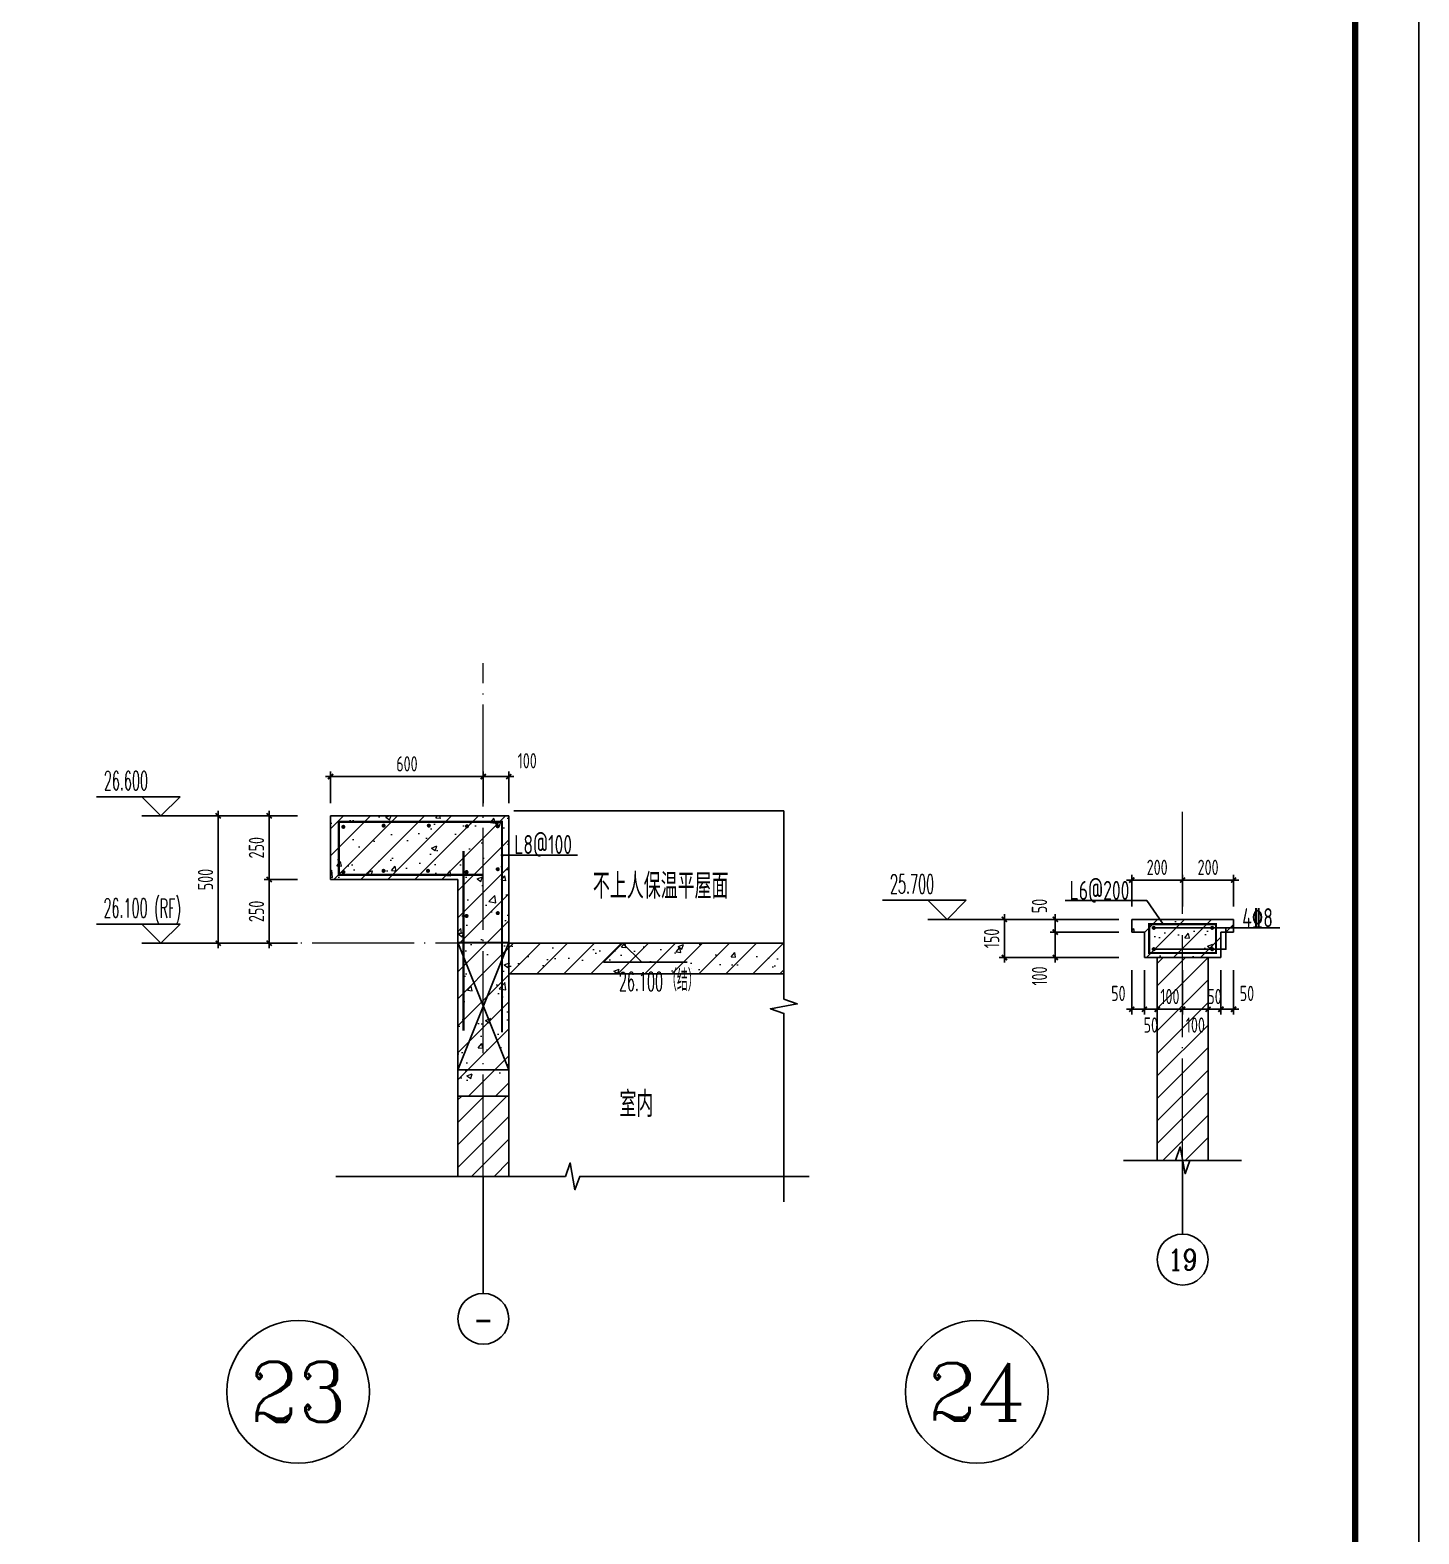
# Model space of a CAD drawing. Extents: x -1712635 to -854203, y -534641 to -21985.
# Drawn here: x -884530 to -879077, y -159800 to -153896 of the extents above; entities that cross this region are included whole.
import ezdxf
from ezdxf.enums import TextEntityAlignment as Align

# ---------------------------------------------------------------- set-up
doc = ezdxf.new("R2010")
doc.units = 0
doc.header["$LTSCALE"] = 1000
doc.linetypes.add('DOTE', pattern=[2.4200000000000004, 2, -0.2, 0.02, -0.2])
doc.layers.get('0').update_dxf_attribs({"linetype": 'CONTINUOUS'})
doc.layers.get('Defpoints').update_dxf_attribs({"linetype": 'CONTINUOUS'})
for name, color, linetype in [('A-AXIS_TEXT', 7, 'CONTINUOUS'), ('AXIS', 3, 'CONTINUOUS'), ('DIM', 2, 'CONTINUOUS'), ('DIM_ELEV', 3, 'CONTINUOUS'), ('DIM_SYMB', 3, 'CONTINUOUS'), ('PUB_TEXT', 2, 'CONTINUOUS'), ('REIN', 6, 'CONTINUOUS'), ('S-大样-砼线', 7, 'CONTINUOUS'), ('S-引出线', 40, 'CONTINUOUS'), ('TEXT', 2, 'CONTINUOUS'), ('WALL', 2, 'CONTINUOUS'), ('yichutu', 7, 'CONTINUOUS')]:
    doc.layers.add(name, color=color, linetype=linetype)
for name, color, linetype, lineweight in [('AXIS_TEXT', 7, 'CONTINUOUS', 20), ('DOTE', 19, 'DOTE', 9), ('PUB_HATCH', 8, 'CONTINUOUS', 9), ('图框', 9, 'CONTINUOUS', 18)]:
    doc.layers.add(name, color=color, linetype=linetype, lineweight=lineweight)
doc.styles.add('_TCH_AXIS', font='COMPLEX', dxfattribs={"bigfont": 'GBCBIG'})
doc.styles.add('_TCH_DIM', font='SIMPLEX.shx', dxfattribs={"width": 0.7, "bigfont": 'GBCBIG.shx'})
doc.styles.add('COMPLEX', font='COMPLEX')
doc.styles.add('TSSD_DIMENSION', font='Tssdeng.shx', dxfattribs={"width": 0.7, "bigfont": 'tssdchn.shx'})
doc.styles.add('TSSD_REIN', font='tssdeng.shx', dxfattribs={"width": 0.7, "height": 300, "bigfont": 'tssdchn.shx'})
doc.styles.add('w', font='tssdeng.shx', dxfattribs={"width": 0.8, "bigfont": 'tssdchn.shx'})
doc.dimstyles.new('TSSD_20_20', dxfattribs={"dimtxt": 60, "dimasz": 20, "dimexe": 20, "dimexo": 50, "dimgap": 20, "dimtad": 1, "dimdec": 0, "dimzin": 0, "dimdsep": 46, "dimtxsty": 'TSSD_DIMENSION', "dimblk": 'ARCHTICK', "dimblk1": 'ARCHTICK', "dimblk2": 'ARCHTICK', "dimcen": 0, "dimdle": 20, "dimclrt": 7, "dimadec": 0, "dimazin": 0, "dimtfac": 1, "dimtdec": 0, "dimtix": 1, "dimtmove": 2, "dimatfit": 3, "dimfxl": 0, "dimtolj": 1, "dimtzin": 0, "dimarcsym": 0})
pattern_1 = [(45, (-1569657.011044905, 4597.394849552016), (-44.19419150182874, 44.19419150182875), [])]
pattern_2 = [(45, (-1569657.011044905, 4552.517012051947), (-53.03300858899106, 53.03300858899107), []), (49.99999999999999, (-1569657.011044905, 4552.517012051947), (215.178054780226, -18.82564049477853), [22.5, -247.5]), (355, (-1569657.011044905, 4552.517012051947), (-41.6254000839, 225.6576401100035), [18, -198]), (100.4514, (-1569639.079540905, 4550.94821005204), (173.5528145142065, 206.8318626182861), [19.122057, -210.3426336]), (46.18420000000002, (-1569657.011044905, 4612.517012051947), (320.1723145876933, -49.65570429870542), [33.74999999999986, -371.2499999999989]), (96.6356, (-1569630.330021405, 4608.379019952088), (280.398811664611, 292.2353612701325), [28.6830864, -315.5139]), (351.1842, (-1569657.011044905, 4612.517012051947), (280.3985835400882, 292.2355802775974), [27, -297]), (21, (-1569627.011044905, 4597.517012051947), (179.0721156355385, -120.7856671996016), [22.5, -247.5]), (326.0000000000001, (-1569627.011044905, 4597.517012051947), (72.99459957647451, 217.5450135140559), [18, -198]), (71.4514, (-1569612.088375005, 4587.451530252059), (252.066788574447, 96.75914901298572), [19.122057, -210.3426336]), (37.50000000000001, (-1569657.011044905, 4552.517012051947), (3.647956595187201, 99.86815614939344), [0, -195.6, 0, -201, 0, -198.75]), (7.499999999999999, (-1569657.011044905, 4552.517012051947), (78.92086123264458, 118.3235135647081), [0, -114.6, 0, -191.1, 0, -75.75]), (327.5, (-1569723.911044905, 4552.517012051947), (160.1467308517227, -6.766461520313927), [0, -75, 0, -234, 0, -310.5]), (317.5, (-1569753.911044905, 4552.517012051947), (174.9558508027159, 30.03149469969532), [0, -97.5, 0, -155.4, 0, -220.5])]

# ---------------------------------------------------------------- blocks, each defined once
blk = doc.blocks.new('GFDDDDRG')
at = {"layer": '图框'}
blk.add_lwpolyline([(923309.7791572664, -107436.9617041193), (923309.7791572663, -159999.4617041193), (893609.7791572664, -159999.4617041193), (893609.7791572665, -107436.9617041193)], close=True, dxfattribs=at)
blk.add_lwpolyline([(923309.7791572664, -107436.9617041193), (923309.7791572663, -159999.4617041193), (893609.7791572664, -159999.4617041193), (893609.7791572665, -107436.9617041193)], close=True, dxfattribs=at)
at = {"layer": '图框', "const_width": 50}
blk.add_lwpolyline([(894109.7791572664, -159499.4617041193), (922809.7791572663, -159499.4617041193), (922809.7791572664, -108686.9617041193), (894109.7791572665, -108686.9617041193)], close=True, dxfattribs=at)
blk = doc.blocks.new('yct-1051-594-26275-14850-25-1002.0')
at = {"layer": 'yichutu', "color": 7}
blk.add_lwpolyline([(0, 0), (0, 14850), (26275, 14850), (26275, 0)], close=True, dxfattribs=at)
blk = doc.blocks.new('_ArchTick')
at = {"color": 0, "const_width": 0.35}
blk.add_lwpolyline([(-0.5, -0.5), (0.5, 0.5)], dxfattribs=at)
blk = doc.blocks.new('*D3553')
at = {"layer": 'Defpoints', "color": 0}
for p in [(-882750.0326451343, -156826.8219783577), (-883350.0316808391, -156980.9825006412), (-882750.0326451343, -156980.9825006493)]:
    blk.add_point(p, dxfattribs=at)
at = {"layer": 'DIM', "color": 0, "lineweight": -2}
for p, q in [((-883350.0316808391, -156930.9825006412), (-883350.0316808391, -156806.8219783577)), ((-882750.0326451343, -156930.9825006493), (-882750.0326451343, -156806.8219783577)), ((-883370.0316808391, -156826.8219783577), (-882730.0326451343, -156826.8219783577))]:
    blk.add_line(p, q, dxfattribs=at)
at = {"layer": 'DIM', "color": 0, "lineweight": -2, "xscale": 20, "yscale": 20, "zscale": 20, "rotation": 180}
blk.add_blockref('_ArchTick', (-883350.0316808391, -156826.8219783577), dxfattribs=at)
at = {"layer": 'DIM', "color": 0, "lineweight": -2, "xscale": 20, "yscale": 20, "zscale": 20}
blk.add_blockref('_ArchTick', (-882750.0326451343, -156826.8219783577), dxfattribs=at)
at = {"layer": 'DIM', "color": 7, "insert": (-883050.0321629867, -156776.8219783577), "char_height": 60, "attachment_point": 5, "style": 'TSSD_DIMENSION'}
blk.add_mtext('\\A1;600', dxfattribs=at)
blk = doc.blocks.new('*D3554')
at = {"layer": 'Defpoints', "color": 0}
for p in [(-882650.0326537557, -156826.8219783625), (-882750.0326451343, -156980.9825006493), (-882650.0326537557, -156980.9825006507)]:
    blk.add_point(p, dxfattribs=at)
at = {"layer": 'DIM', "color": 0, "lineweight": -2}
for p, q in [((-882750.0326451343, -156930.9825006493), (-882750.0326451343, -156806.8219783625)), ((-882650.0326537557, -156930.9825006507), (-882650.0326537557, -156806.8219783625)), ((-882770.0326451343, -156826.8219783625), (-882630.0326537557, -156826.8219783625))]:
    blk.add_line(p, q, dxfattribs=at)
at = {"layer": 'DIM', "color": 0, "lineweight": -2, "xscale": 20, "yscale": 20, "zscale": 20, "rotation": 180}
blk.add_blockref('_ArchTick', (-882750.0326451343, -156826.8219783625), dxfattribs=at)
at = {"layer": 'DIM', "color": 0, "lineweight": -2, "xscale": 20, "yscale": 20, "zscale": 20}
blk.add_blockref('_ArchTick', (-882650.0326537557, -156826.8219783625), dxfattribs=at)
at = {"layer": 'DIM', "color": 7, "insert": (-882577.6159870891, -156764.6344783625), "char_height": 60, "attachment_point": 5, "style": 'TSSD_DIMENSION'}
blk.add_mtext('\\A1;100', dxfattribs=at)
blk = doc.blocks.new('*D3555')
at = {"layer": 'Defpoints', "color": 0}
for p in [(-883590.933980563, -156980.980880419), (-883429.6697078303, -156980.980880419), (-883429.6697078303, -157230.9825006412)]:
    blk.add_point(p, dxfattribs=at)
at = {"layer": 'DIM', "color": 0, "lineweight": -2}
for p, q in [((-883479.6697078303, -156980.980880419), (-883610.933980563, -156980.980880419)), ((-883590.933980563, -157250.9825006412), (-883590.933980563, -156960.980880419)), ((-883479.6697078303, -157230.9825006412), (-883610.933980563, -157230.9825006412))]:
    blk.add_line(p, q, dxfattribs=at)
at = {"layer": 'DIM', "color": 0, "lineweight": -2, "xscale": 20, "yscale": 20, "zscale": 20}
for p, rotation in [((-883590.933980563, -156980.980880419), 90), ((-883590.933980563, -157230.9825006412), 270)]:
    blk.add_blockref('_ArchTick', p, dxfattribs=dict(at, rotation=rotation))
at = {"layer": 'DIM', "color": 7, "insert": (-883640.933980563, -157105.9816905303), "char_height": 60, "attachment_point": 5, "rotation": 90, "style": 'TSSD_DIMENSION'}
blk.add_mtext('\\A1;250', dxfattribs=at)
blk = doc.blocks.new('*D3556')
at = {"layer": 'Defpoints', "color": 0}
for p in [(-883590.933980563, -157230.9825006412), (-883429.6697078303, -157230.9825006412), (-883429.6697078303, -157480.9825425824)]:
    blk.add_point(p, dxfattribs=at)
at = {"layer": 'DIM', "color": 0, "lineweight": -2}
for p, q in [((-883479.6697078303, -157230.9825006412), (-883610.933980563, -157230.9825006412)), ((-883590.933980563, -157500.9825425824), (-883590.933980563, -157210.9825006412)), ((-883479.6697078303, -157480.9825425824), (-883610.933980563, -157480.9825425824))]:
    blk.add_line(p, q, dxfattribs=at)
at = {"layer": 'DIM', "color": 0, "lineweight": -2, "xscale": 20, "yscale": 20, "zscale": 20}
for p, rotation in [((-883590.933980563, -157230.9825006412), 90), ((-883590.933980563, -157480.9825425824), 270)]:
    blk.add_blockref('_ArchTick', p, dxfattribs=dict(at, rotation=rotation))
at = {"layer": 'DIM', "color": 7, "insert": (-883640.933980563, -157355.982521612), "char_height": 60, "attachment_point": 5, "rotation": 90, "style": 'TSSD_DIMENSION'}
blk.add_mtext('\\A1;250', dxfattribs=at)
blk = doc.blocks.new('*D3557')
at = {"layer": 'Defpoints', "color": 0}
for p in [(-883790.9339805676, -156980.9825425822), (-883490.9339805469, -156980.9825425822), (-883490.9339805469, -157480.9825425822)]:
    blk.add_point(p, dxfattribs=at)
at = {"layer": 'DIM', "color": 0, "lineweight": -2}
for p, q in [((-883540.9339805469, -156980.9825425822), (-883810.9339805676, -156980.9825425822)), ((-883790.9339805676, -157500.9825425822), (-883790.9339805676, -156960.9825425822)), ((-883540.9339805469, -157480.9825425822), (-883810.9339805676, -157480.9825425822))]:
    blk.add_line(p, q, dxfattribs=at)
at = {"layer": 'DIM', "color": 0, "lineweight": -2, "xscale": 20, "yscale": 20, "zscale": 20}
for p, rotation in [((-883790.9339805676, -156980.9825425822), 90), ((-883790.9339805676, -157480.9825425822), 270)]:
    blk.add_blockref('_ArchTick', p, dxfattribs=dict(at, rotation=rotation))
at = {"layer": 'DIM', "color": 7, "insert": (-883840.9339805676, -157230.9825425824), "char_height": 60, "attachment_point": 5, "rotation": 90, "style": 'TSSD_DIMENSION'}
blk.add_mtext('\\A1;500', dxfattribs=at)
blk = doc.blocks.new('*D3572')
at = {"layer": 'Defpoints', "color": 0}
for p in [(-880204.2077069982, -157537.2976497735), (-880154.2077069954, -157537.2976497742), (-880154.2077069954, -157740.3153213183)]:
    blk.add_point(p, dxfattribs=at)
at = {"layer": 'DIM', "color": 0, "lineweight": -2}
for p, q in [((-880204.2077069982, -157587.2976497735), (-880204.2077069982, -157760.3153213183)), ((-880154.2077069954, -157587.2976497742), (-880154.2077069954, -157760.3153213183)), ((-880224.2077069982, -157740.3153213183), (-880134.2077069954, -157740.3153213183))]:
    blk.add_line(p, q, dxfattribs=at)
at = {"layer": 'DIM', "color": 0, "lineweight": -2, "xscale": 20, "yscale": 20, "zscale": 20, "rotation": 180}
blk.add_blockref('_ArchTick', (-880204.2077069982, -157740.3153213183), dxfattribs=at)
at = {"layer": 'DIM', "color": 0, "lineweight": -2, "xscale": 20, "yscale": 20, "zscale": 20}
blk.add_blockref('_ArchTick', (-880154.2077069954, -157740.3153213183), dxfattribs=at)
at = {"layer": 'DIM', "color": 7, "insert": (-880256.6243736648, -157678.1278213183), "char_height": 60, "attachment_point": 5, "style": 'TSSD_DIMENSION'}
blk.add_mtext('\\A1;50', dxfattribs=at)
blk = doc.blocks.new('*D3573')
at = {"layer": 'Defpoints', "color": 0}
for p in [(-880154.2077069953, -157537.2976497742), (-880104.2072043602, -157537.2976497749), (-880104.2072043602, -157740.315321319)]:
    blk.add_point(p, dxfattribs=at)
at = {"layer": 'DIM', "color": 0, "lineweight": -2}
for p, q in [((-880154.2077069953, -157587.2976497742), (-880154.2077069953, -157760.315321319)), ((-880104.2072043602, -157587.2976497749), (-880104.2072043602, -157760.315321319)), ((-880174.2077069953, -157740.315321319), (-880084.2072043602, -157740.315321319))]:
    blk.add_line(p, q, dxfattribs=at)
at = {"layer": 'DIM', "color": 0, "lineweight": -2, "xscale": 20, "yscale": 20, "zscale": 20, "rotation": 180}
blk.add_blockref('_ArchTick', (-880154.2077069953, -157740.315321319), dxfattribs=at)
at = {"layer": 'DIM', "color": 0, "lineweight": -2, "xscale": 20, "yscale": 20, "zscale": 20}
blk.add_blockref('_ArchTick', (-880104.2072043602, -157740.315321319), dxfattribs=at)
at = {"layer": 'DIM', "color": 7, "insert": (-880129.2074556778, -157802.2944879856), "char_height": 60, "attachment_point": 5, "style": 'TSSD_DIMENSION'}
blk.add_mtext('\\A1;50', dxfattribs=at)
blk = doc.blocks.new('*D3574')
at = {"layer": 'Defpoints', "color": 0}
for p in [(-880104.2072043602, -157537.2976497749), (-880004.2061670347, -157537.2976497763), (-880004.2061670347, -157740.31532132)]:
    blk.add_point(p, dxfattribs=at)
at = {"layer": 'DIM', "color": 0, "lineweight": -2}
for p, q in [((-880104.2072043602, -157587.2976497749), (-880104.2072043602, -157760.31532132)), ((-880004.2061670347, -157587.2976497763), (-880004.2061670347, -157760.31532132)), ((-880104.2072043602, -157740.31532132), (-880124.2072043602, -157740.31532132)), ((-880104.2072043602, -157740.31532132), (-880004.2061670347, -157740.31532132)), ((-880004.2061670347, -157740.31532132), (-879984.2061670347, -157740.31532132))]:
    blk.add_line(p, q, dxfattribs=at)
at = {"layer": 'DIM', "color": 0, "lineweight": -2, "xscale": 20, "yscale": 20, "zscale": 20}
blk.add_blockref('_ArchTick', (-880104.2072043602, -157740.31532132), dxfattribs=at)
at = {"layer": 'DIM', "color": 0, "lineweight": -2, "xscale": 20, "yscale": 20, "zscale": 20, "rotation": 180}
blk.add_blockref('_ArchTick', (-880004.2061670347, -157740.31532132), dxfattribs=at)
at = {"layer": 'DIM', "color": 7, "insert": (-880054.2066856974, -157690.31532132), "char_height": 60, "attachment_point": 5, "style": 'TSSD_DIMENSION'}
blk.add_mtext('\\A1;100', dxfattribs=at)
blk = doc.blocks.new('*D3575')
at = {"layer": 'Defpoints', "color": 0}
for p in [(-880004.2061670348, -157537.2976497763), (-879904.2061756563, -157537.2976497776), (-879904.2061756563, -157740.3153213214)]:
    blk.add_point(p, dxfattribs=at)
at = {"layer": 'DIM', "color": 0, "lineweight": -2}
for p, q in [((-880004.2061670348, -157587.2976497763), (-880004.2061670348, -157760.3153213214)), ((-879904.2061756563, -157587.2976497776), (-879904.2061756563, -157760.3153213214)), ((-880024.2061670348, -157740.3153213214), (-879884.2061756563, -157740.3153213214))]:
    blk.add_line(p, q, dxfattribs=at)
at = {"layer": 'DIM', "color": 0, "lineweight": -2, "xscale": 20, "yscale": 20, "zscale": 20, "rotation": 180}
blk.add_blockref('_ArchTick', (-880004.2061670348, -157740.3153213214), dxfattribs=at)
at = {"layer": 'DIM', "color": 0, "lineweight": -2, "xscale": 20, "yscale": 20, "zscale": 20}
blk.add_blockref('_ArchTick', (-879904.2061756563, -157740.3153213214), dxfattribs=at)
at = {"layer": 'DIM', "color": 7, "insert": (-879954.2061713455, -157802.294487988), "char_height": 60, "attachment_point": 5, "style": 'TSSD_DIMENSION'}
blk.add_mtext('\\A1;100', dxfattribs=at)
blk = doc.blocks.new('*D3576')
at = {"layer": 'Defpoints', "color": 0}
for p in [(-879904.2061756562, -157537.2976497776), (-879854.2072043612, -157537.2976497783), (-879854.2072043612, -157740.3153213224)]:
    blk.add_point(p, dxfattribs=at)
at = {"layer": 'DIM', "color": 0, "lineweight": -2}
for p, q in [((-879904.2061756562, -157587.2976497776), (-879904.2061756562, -157760.3153213224)), ((-879854.2072043612, -157587.2976497783), (-879854.2072043612, -157760.3153213224)), ((-879904.2061756562, -157740.3153213224), (-879924.2061756562, -157740.3153213224)), ((-879904.2061756562, -157740.3153213224), (-879854.2072043612, -157740.3153213224)), ((-879854.2072043612, -157740.3153213224), (-879834.2072043612, -157740.3153213224))]:
    blk.add_line(p, q, dxfattribs=at)
at = {"layer": 'DIM', "color": 0, "lineweight": -2, "xscale": 20, "yscale": 20, "zscale": 20}
blk.add_blockref('_ArchTick', (-879904.2061756562, -157740.3153213224), dxfattribs=at)
at = {"layer": 'DIM', "color": 0, "lineweight": -2, "xscale": 20, "yscale": 20, "zscale": 20, "rotation": 180}
blk.add_blockref('_ArchTick', (-879854.2072043612, -157740.3153213224), dxfattribs=at)
at = {"layer": 'DIM', "color": 7, "insert": (-879879.2066900088, -157690.3153213224), "char_height": 60, "attachment_point": 5, "style": 'TSSD_DIMENSION'}
blk.add_mtext('\\A1;50', dxfattribs=at)
blk = doc.blocks.new('*D3577')
at = {"layer": 'Defpoints', "color": 0}
for p in [(-879854.2072043613, -157537.2976497783), (-879804.2072043673, -157537.2976497789), (-879804.2072043673, -157740.3153213231)]:
    blk.add_point(p, dxfattribs=at)
at = {"layer": 'DIM', "color": 0, "lineweight": -2}
for p, q in [((-879854.2072043613, -157587.2976497783), (-879854.2072043613, -157760.3153213231)), ((-879804.2072043673, -157587.2976497789), (-879804.2072043673, -157760.3153213231)), ((-879874.2072043613, -157740.3153213231), (-879784.2072043673, -157740.3153213231))]:
    blk.add_line(p, q, dxfattribs=at)
at = {"layer": 'DIM', "color": 0, "lineweight": -2, "xscale": 20, "yscale": 20, "zscale": 20, "rotation": 180}
blk.add_blockref('_ArchTick', (-879854.2072043613, -157740.3153213231), dxfattribs=at)
at = {"layer": 'DIM', "color": 0, "lineweight": -2, "xscale": 20, "yscale": 20, "zscale": 20}
blk.add_blockref('_ArchTick', (-879804.2072043673, -157740.3153213231), dxfattribs=at)
at = {"layer": 'DIM', "color": 7, "insert": (-879751.7905377006, -157678.1278213231), "char_height": 60, "attachment_point": 5, "style": 'TSSD_DIMENSION'}
blk.add_mtext('\\A1;50', dxfattribs=at)
blk = doc.blocks.new('*D3578')
at = {"layer": 'Defpoints', "color": 0}
for p in [(-880004.2061670393, -157233.1371274873), (-880204.2077070028, -157387.2976497735), (-880004.2061670393, -157387.2976497763)]:
    blk.add_point(p, dxfattribs=at)
at = {"layer": 'DIM', "color": 0, "lineweight": -2}
for p, q in [((-880224.2077070028, -157233.1371274873), (-879984.2061670393, -157233.1371274873)), ((-880204.2077070028, -157337.2976497735), (-880204.2077070028, -157213.1371274873)), ((-880004.2061670393, -157337.2976497763), (-880004.2061670393, -157213.1371274873))]:
    blk.add_line(p, q, dxfattribs=at)
at = {"layer": 'DIM', "color": 0, "lineweight": -2, "xscale": 20, "yscale": 20, "zscale": 20, "rotation": 180}
blk.add_blockref('_ArchTick', (-880204.2077070028, -157233.1371274873), dxfattribs=at)
at = {"layer": 'DIM', "color": 0, "lineweight": -2, "xscale": 20, "yscale": 20, "zscale": 20}
blk.add_blockref('_ArchTick', (-880004.2061670393, -157233.1371274873), dxfattribs=at)
at = {"layer": 'DIM', "color": 7, "insert": (-880104.2069370211, -157183.1371274873), "char_height": 60, "attachment_point": 5, "style": 'TSSD_DIMENSION'}
blk.add_mtext('\\A1;200', dxfattribs=at)
blk = doc.blocks.new('*D3579')
at = {"layer": 'Defpoints', "color": 0}
for p in [(-879804.2072043672, -157233.13712749), (-880004.2061670393, -157387.2976497763), (-879804.2072043672, -157387.2976497789)]:
    blk.add_point(p, dxfattribs=at)
at = {"layer": 'DIM', "color": 0, "lineweight": -2}
for p, q in [((-880024.2061670393, -157233.13712749), (-879784.2072043672, -157233.13712749)), ((-880004.2061670393, -157337.2976497763), (-880004.2061670393, -157213.13712749)), ((-879804.2072043672, -157337.2976497789), (-879804.2072043672, -157213.13712749))]:
    blk.add_line(p, q, dxfattribs=at)
at = {"layer": 'DIM', "color": 0, "lineweight": -2, "xscale": 20, "yscale": 20, "zscale": 20, "rotation": 180}
blk.add_blockref('_ArchTick', (-880004.2061670393, -157233.13712749), dxfattribs=at)
at = {"layer": 'DIM', "color": 0, "lineweight": -2, "xscale": 20, "yscale": 20, "zscale": 20}
blk.add_blockref('_ArchTick', (-879804.2072043672, -157233.13712749), dxfattribs=at)
at = {"layer": 'DIM', "color": 7, "insert": (-879904.2066857032, -157183.13712749), "char_height": 60, "attachment_point": 5, "style": 'TSSD_DIMENSION'}
blk.add_mtext('\\A1;200', dxfattribs=at)
blk = doc.blocks.new('*D3580')
at = {"layer": 'Defpoints', "color": 0}
for p in [(-880504.2077070212, -157437.2976497762), (-880204.2077070004, -157437.2976497762), (-880204.2077070004, -157537.2976497762)]:
    blk.add_point(p, dxfattribs=at)
at = {"layer": 'DIM', "color": 0, "lineweight": -2}
for p, q in [((-880254.2077070004, -157437.2976497762), (-880524.2077070212, -157437.2976497762)), ((-880504.2077070212, -157557.2976497762), (-880504.2077070212, -157417.2976497762)), ((-880254.2077070004, -157537.2976497762), (-880524.2077070212, -157537.2976497762))]:
    blk.add_line(p, q, dxfattribs=at)
at = {"layer": 'DIM', "color": 0, "lineweight": -2, "xscale": 20, "yscale": 20, "zscale": 20}
for p, rotation in [((-880504.2077070212, -157437.2976497762), 90), ((-880504.2077070212, -157537.2976497762), 270)]:
    blk.add_blockref('_ArchTick', p, dxfattribs=dict(at, rotation=rotation))
at = {"layer": 'DIM', "color": 7, "insert": (-880566.3952070212, -157609.7143164428), "char_height": 60, "attachment_point": 5, "rotation": 90, "style": 'TSSD_DIMENSION'}
blk.add_mtext('\\A1;100', dxfattribs=at)
blk = doc.blocks.new('*D3581')
at = {"layer": 'Defpoints', "color": 0}
for p in [(-880504.2077070212, -157387.2976497762), (-880204.2077070004, -157387.2976497762), (-880204.2077070004, -157437.2976497762)]:
    blk.add_point(p, dxfattribs=at)
at = {"layer": 'DIM', "color": 0, "lineweight": -2}
for p, q in [((-880254.2077070004, -157387.2976497762), (-880524.2077070212, -157387.2976497762)), ((-880504.2077070212, -157457.2976497762), (-880504.2077070212, -157367.2976497762)), ((-880254.2077070004, -157437.2976497762), (-880524.2077070212, -157437.2976497762))]:
    blk.add_line(p, q, dxfattribs=at)
at = {"layer": 'DIM', "color": 0, "lineweight": -2, "xscale": 20, "yscale": 20, "zscale": 20}
for p, rotation in [((-880504.2077070212, -157387.2976497762), 90), ((-880504.2077070212, -157437.2976497762), 270)]:
    blk.add_blockref('_ArchTick', p, dxfattribs=dict(at, rotation=rotation))
at = {"layer": 'DIM', "color": 7, "insert": (-880566.3952070212, -157334.8809831095), "char_height": 60, "attachment_point": 5, "rotation": 90, "style": 'TSSD_DIMENSION'}
blk.add_mtext('\\A1;50', dxfattribs=at)
blk = doc.blocks.new('*D3582')
at = {"layer": 'Defpoints', "color": 0}
for p in [(-880704.207707026, -157387.2976497762), (-880204.2077070009, -157387.2976497762), (-880204.2077070009, -157537.2976497762)]:
    blk.add_point(p, dxfattribs=at)
at = {"layer": 'DIM', "color": 0, "lineweight": -2}
for p, q in [((-880254.2077070009, -157387.2976497762), (-880724.207707026, -157387.2976497762)), ((-880704.207707026, -157557.2976497762), (-880704.207707026, -157367.2976497762)), ((-880254.2077070009, -157537.2976497762), (-880724.207707026, -157537.2976497762))]:
    blk.add_line(p, q, dxfattribs=at)
at = {"layer": 'DIM', "color": 0, "lineweight": -2, "xscale": 20, "yscale": 20, "zscale": 20}
for p, rotation in [((-880704.207707026, -157387.2976497762), 90), ((-880704.207707026, -157537.2976497762), 270)]:
    blk.add_blockref('_ArchTick', p, dxfattribs=dict(at, rotation=rotation))
at = {"layer": 'DIM', "color": 7, "insert": (-880754.207707026, -157462.2976497764), "char_height": 60, "attachment_point": 5, "rotation": 90, "style": 'TSSD_DIMENSION'}
blk.add_mtext('\\A1;150', dxfattribs=at)
blk = doc.blocks.new('_AXISO')
blk.add_circle((0, 0), 0.5)
at = {"layer": 'A-AXIS_TEXT', "style": 'COMPLEX', "width": 1.041666666666666}
blk.add_attdef('A', text='', height=0.56, dxfattribs=at).set_placement((-0.25, -0.28), (0.25, -0.28), align=Align.FIT)
blk = doc.blocks.new('20210809.04294815')
at = {"layer": 'REIN', "const_width": 9}
for points in [[(67740.82011555193, -103516.8948540065), (67177.12950402091, -103516.8948540065), (67177.12950402091, -103308.5278313972), (67818.26034968218, -103308.5278313972), (67818.26034968218, -104134.537369772)], [(67667.16024585685, -104128.9369962431), (67667.16024585685, -103423.2484874307)]]:
    blk.add_lwpolyline(points, dxfattribs=at)
at = {"layer": 'REIN', "const_width": 8}
for points in [[(67191.4176434424, -103328.1293356499, 1), (67199.4176434424, -103328.1293356499, 1)], [(67349.42712807248, -103323.368357929, 1), (67357.42712807248, -103323.368357929, 1)], [(67527.11849436315, -103323.368357929, 1), (67535.11849436315, -103323.368357929, 1)], [(67676.90160118381, -103325.8705920615, 1), (67684.90160118381, -103325.8705920615, 1)], [(67797.62263150851, -103325.8705920615, 1), (67805.62263150851, -103325.8705920615, 1)], [(67191.4176434424, -103505.5813430674, 1), (67199.4176434424, -103505.5813430674, 1)], [(67349.42712807248, -103500.8203653466, 1), (67357.42712807248, -103500.8203653466, 1)], [(67523.76803908369, -103500.8203653466, 1), (67531.76803908369, -103500.8203653466, 1)], [(67675.03356155439, -103505.5813430674, 1), (67683.03356155439, -103505.5813430674, 1)], [(67797.62263150851, -103494.4151492341, 1), (67805.62263150851, -103494.4151492341, 1)], [(67675.03356155439, -103678.0603935596, 1), (67683.03356155439, -103678.0603935596, 1)], [(67797.62263150851, -103666.8941997263, 1), (67805.62263150851, -103666.8941997263, 1)]]:
    blk.add_lwpolyline(points, format="xyb", close=True, dxfattribs=at)
at = {"layer": 'S-大样-砼线'}
for p, q in [((67645.00616538955, -103781.9954809048), (67845.00616419746, -104282.0030537488)), ((67845.0091121333, -103781.9954809011), (67645.0091133226, -104282.0030537526))]:
    blk.add_line(p, q, dxfattribs=at)
blk.add_lwpolyline([(67845.00617125223, -103781.9954809048), (67645.00616538955, -103781.9954809048), (67645.0061653821, -104282.0030537488), (67845.00617124385, -104282.0030537488)], close=True, dxfattribs=at)
at = {"layer": 'S-引出线'}
blk.add_line((67814.26034968218, -103438.9963197373), (68114.3946464198, -103438.9963197373), dxfattribs=at)
at = {"layer": 'TEXT', "style": 'TSSD_REIN', "width": 0.7}
blk.add_text('L8@100', height=75, rotation=1.867629851175362e-07, dxfattribs=at).set_placement((67866.3381248546, -103434.8875509244))

msp = doc.modelspace()

# ---------------------------------------------------------------- hatches: boundary and pattern name
at = {"layer": 'PUB_HATCH'}
h = msp.add_hatch(dxfattribs=at)
h.set_pattern_fill('钢筋混凝土', color=256, scale=30, style=0)
h.set_pattern_definition(pattern_2)
h.paths.add_polyline_path([(-883350.031680828, -157230.9825006412), (-882850.0321766323, -157230.9825006058), (-882650.0326537567, -156980.9825006119), (-883350.0316808391, -156980.9825006412)])
h = msp.add_hatch(dxfattribs=at)
h.set_pattern_fill('钢筋混凝土', color=256, scale=30, style=0)
h.set_pattern_definition(pattern_2)
h.paths.add_polyline_path([(-882650.0326537567, -156980.9825006119), (-882850.0321766323, -157230.9825006058), (-882850.0316995007, -157480.9827334327), (-882716.698518845, -157520.9863175964), (-882650.0316994839, -157480.9883959576)])
h = msp.add_hatch(dxfattribs=at)
h.set_pattern_fill('钢筋混凝土', color=256, scale=30, style=0)
h.set_pattern_definition([(45, (-1569554.878781334, 4552.513502393558), (-53.03300858899106, 53.03300858899107), []), (49.99999999999999, (-1569554.878781334, 4552.513502393558), (215.178054780226, -18.82564049477853), [22.5, -247.5]), (355, (-1569554.878781334, 4552.513502393558), (-41.6254000839, 225.6576401100035), [18, -198]), (100.4514, (-1569536.947277335, 4550.944700393535), (173.5528145142065, 206.8318626182861), [19.122057, -210.3426336]), (46.18420000000002, (-1569554.878781334, 4612.513502393558), (320.1723145876933, -49.65570429870542), [33.74999999999986, -371.2499999999989]), (96.6356, (-1569528.197757835, 4608.375510293583), (280.398811664611, 292.2353612701325), [28.6830864, -315.5139]), (351.1842, (-1569554.878781334, 4612.513502393558), (280.3985835400882, 292.2355802775974), [27, -297]), (21, (-1569524.878781334, 4597.513502393558), (179.0721156355385, -120.7856671996016), [22.5, -247.5]), (326.0000000000001, (-1569524.878781334, 4597.513502393558), (72.99459957647451, 217.5450135140559), [18, -198]), (71.4514, (-1569509.956111435, 4587.448020593554), (252.066788574447, 96.75914901298572), [19.122057, -210.3426336]), (37.50000000000001, (-1569554.878781334, 4552.513502393558), (3.647956595187201, 99.86815614939344), [0, -195.6, 0, -201, 0, -198.75]), (7.499999999999999, (-1569554.878781334, 4552.513502393558), (78.92086123264458, 118.3235135647081), [0, -114.6, 0, -191.1, 0, -75.75]), (327.5, (-1569621.778781335, 4552.513502393558), (160.1467308517227, -6.766461520313927), [0, -75, 0, -234, 0, -310.5]), (317.5, (-1569651.778781335, 4552.513502393558), (174.9558508027159, 30.03149469969532), [0, -97.5, 0, -155.4, 0, -220.5])])
h.paths.add_polyline_path([(-880154.2077070009, -157537.2976497762), (-879854.207204367, -157537.2976497762), (-879854.207204367, -157437.2976497762), (-879804.207204367, -157437.3011594347), (-879804.207204367, -157387.3011594347), (-880204.2077070009, -157387.2976497762), (-880204.2077070009, -157437.2976497762), (-880154.2077070009, -157437.2976497762)])
h = msp.add_hatch(dxfattribs=at)
h.set_pattern_fill('钢筋混凝土', color=256, scale=30, style=0)
h.set_pattern_definition(pattern_2)
h.paths.add_polyline_path([(-882716.6985188453, -157520.9865084487), (-882850.0316995003, -157480.9821608758), (-882850.033989728, -158080.9821608777), (-882650.0339897294, -158080.982924287), (-882650.0321575511, -157600.9883959558)])
h = msp.add_hatch(dxfattribs=at)
h.set_pattern_fill('钢筋混凝土', color=256, scale=30, style=0)
h.set_pattern_definition(pattern_2)
h.paths.add_polyline_path([(-881570.0313833721, -157480.9883959502), (-882650.0316994839, -157480.9883959576), (-882716.6985188453, -157520.9865084487), (-882650.0321575511, -157600.9883959558), (-881570.0313833724, -157600.9883959502)])
h = msp.add_hatch(dxfattribs=at)
h.set_pattern_fill('普通砖', color=256, scale=25, style=0)
h.set_pattern_definition(pattern_1)
h.paths.add_polyline_path([(-880104.207204367, -157537.2976497762), (-880104.207204367, -158333.6175008676), (-879904.207204367, -158333.6175008676), (-879904.207204367, -157537.2976497762)])
h = msp.add_hatch(dxfattribs=at)
h.set_pattern_fill('普通砖', color=256, scale=25, style=0)
h.set_pattern_definition(pattern_1)
h.paths.add_polyline_path([(-882650.0345421234, -158396.3519117229), (-882650.0339897278, -158080.9825425824), (-882850.0339897276, -158080.9821922658), (-882850.0345421232, -158396.3515614063)])

# ---------------------------------------------------------------- linework, layer by layer
at = {"color": 251}
msp.add_line((-881570.0323261912, -156960.8717161975), (-882630.0326961786, -156960.9832657517), dxfattribs=at)
at = {"layer": 'AXIS'}
for p, q in [((-880004.1832386376, -158333.6188136681), (-880004.1832386376, -158623.0548773725)), ((-882750.0332060214, -158396.3532491884), (-882750.0332060214, -158855.7450549767))]:
    msp.add_line(p, q, dxfattribs=at)
at = {"layer": 'AXIS', "color": 6}
for centre in [(-883477.381447613, -159242.4930201615), (-880812.4788548704, -159242.4930201615)]:
    msp.add_circle(centre, 280, dxfattribs=at)
at = {"layer": 'DIM_ELEV'}
for p, q in [((-883940.9339805688, -156905.9825425823), (-884268.9339805688, -156905.9825425823)), ((-884015.9339805688, -156980.9825425823), (-884090.9339805688, -156905.9825425823)), ((-884015.9339805688, -156980.9825425823), (-883940.9339805688, -156905.9825425823)), ((-883590.9339805631, -156980.9825425823), (-884090.9339805688, -156980.9825425823)), ((-880854.207707027, -157312.2976497763), (-881182.207707027, -157312.2976497763)), ((-880929.207707027, -157387.2976497763), (-881004.207707027, -157312.2976497763)), ((-880929.207707027, -157387.2976497763), (-880854.207707027, -157312.2976497763)), ((-883940.9339805688, -157405.9825425824), (-884268.9339805688, -157405.9825425824)), ((-884015.9339805688, -157480.9825425824), (-884090.9339805688, -157405.9825425824)), ((-884015.9339805688, -157480.9825425824), (-883940.9339805688, -157405.9825425824)), ((-880504.2077070213, -157387.2976497763), (-881004.207707027, -157387.2976497763)), ((-883590.9339805631, -157480.9825425824), (-884090.9339805688, -157480.9825425824))]:
    msp.add_line(p, q, dxfattribs=at)
at = {"layer": 'DIM_ELEV', "color": 3}
for p, q in [((-882203.312664219, -157480.9825425824), (-882278.312664219, -157555.9825425824)), ((-882203.312664219, -157480.9825425824), (-882128.312664219, -157555.9825425824)), ((-882278.312664219, -157555.9825425824), (-881950.312664219, -157555.9825425824))]:
    msp.add_line(p, q, dxfattribs=at)
at = {"layer": 'DIM_SYMB'}
for points in [[(-881570.030378076, -156960.8717095418), (-881570.0305516034, -157700.4866354744), (-881517.5305560866, -157719.5950850908), (-881622.5305604304, -157738.1093934303), (-881570.0305648007, -157756.7366354744), (-881570.0307383281, -158496.351561407)], [(-880236.0091266979, -158333.617780532), (-880032.5720702327, -158333.6177805321), (-880013.4636329337, -158281.1177805321), (-879994.9492999593, -158386.1177805321), (-879976.3220702327, -158333.6177805321), (-879772.8850137675, -158333.6177805322)], [(-883329.173342372, -158396.3515614062), (-882427.7287186935, -158396.3515614066), (-882408.6202813945, -158343.8515614066), (-882390.1059484201, -158448.8515614066), (-882371.4787186935, -158396.3515614066), (-881470.0340950149, -158396.351561407)]]:
    msp.add_lwpolyline(points, dxfattribs=at)
at = {"layer": 'DOTE', "color": 1, "linetype": 'DOTE', "ltscale": 0.2}
for p, q in [((-882750.0319913807, -158396.3515614065), (-882750.0315086488, -156380.9825423656)), ((-880004.2063123351, -158333.6186545412), (-880004.2060592533, -156937.2976497741)), ((-881570.0313871377, -157480.9825425824), (-883490.9339805469, -157480.9825425822))]:
    msp.add_line(p, q, dxfattribs=at)
at = {"layer": 'REIN', "const_width": 9}
msp.add_lwpolyline([(-880135.2163319077, -157405.65709369), (-879873.1991807445, -157405.6606033484), (-879873.1991807445, -157519.4706814478), (-880135.2163319077, -157519.4671717893)], close=True, dxfattribs=at)
at = {"layer": 'REIN', "const_width": 8}
for points in [[(-880121.7290066924, -157420.7188909707, 1), (-880113.7290066924, -157420.7188909707, 1)], [(-879892.159994054, -157420.7224006292, 1), (-879884.159994054, -157420.7224006292, 1)], [(-880121.7290066924, -157504.4053745085, -1), (-880113.7290066924, -157504.4053745085, -1)], [(-879892.159994054, -157504.408884167, -1), (-879884.159994054, -157504.408884167, -1)]]:
    msp.add_lwpolyline(points, format="xyb", close=True, dxfattribs=at)
at = {"layer": 'S-引出线'}
for p, q in [((-880144.8016428055, -157313.4016287724), (-880464.8806540772, -157313.4016287724)), ((-880080.5817046204, -157405.65709369), (-880144.8016428055, -157313.4016287724)), ((-880117.7290066924, -157420.7188909707), (-879623.2539493907, -157420.7224006292))]:
    msp.add_line(p, q, dxfattribs=at)
msp.add_lwpolyline([(-880117.7290066924, -157504.4053745085), (-879834.054553478, -157504.408884167), (-879834.054553478, -157420.7224006292)], dxfattribs=at)
at = {"layer": 'WALL'}
for p, q in [((-883350.0316808391, -156980.9825006412), (-882650.0326537567, -156980.9825006119)), ((-883350.0316808391, -156980.9825006412), (-883350.031680828, -157230.9825006412)), ((-882650.0326537567, -156980.9825006119), (-882650.0316994839, -157480.9883959576)), ((-883350.031680828, -157230.9825006412), (-882850.0321766323, -157230.9825006058)), ((-882850.0321766323, -157230.9825006058), (-882850.0316995007, -157480.9827334327)), ((-879804.207204367, -157387.2976497762), (-880204.2077070009, -157387.2976497762)), ((-880204.2077070009, -157387.2976497762), (-880204.2077070009, -157437.2976497762)), ((-879804.207204367, -157437.2976497762), (-879804.207204367, -157387.2976497762)), ((-880204.2077070009, -157437.2976497762), (-880154.2077070009, -157437.2976497762)), ((-880154.2077070009, -157437.2976497762), (-880154.2077070009, -157537.2976497762)), ((-879854.207204367, -157537.2976497762), (-879854.207204367, -157437.2976497762)), ((-879854.207204367, -157437.2976497762), (-879804.207204367, -157437.2976497762)), ((-882850.0316995003, -157480.9821608758), (-882850.033989728, -158080.9821608777)), ((-881570.0313833721, -157480.9883959502), (-882650.0316994839, -157480.9883959576)), ((-881570.0313833724, -157600.9883959502), (-881570.0313833721, -157480.9883959502)), ((-880154.2077070009, -157537.2976497762), (-879854.207204367, -157537.2976497762)), ((-880104.207204367, -157537.2976497762), (-880104.207204367, -158333.6175008676)), ((-879904.207204367, -157537.2976497762), (-879904.207204367, -158333.6175008676)), ((-882650.0321575511, -157600.9883959558), (-882650.0339897294, -158080.982924287)), ((-881570.0313833724, -157600.9883959502), (-882650.0321575511, -157600.9883959558)), ((-882850.0345421232, -158396.3515614063), (-882850.0339897276, -158080.9821922658)), ((-882650.0339897294, -158080.982924287), (-882850.033989728, -158080.9821608777)), ((-882650.0345421234, -158396.3519117229), (-882650.0339897278, -158080.9825425824)), ((-879904.207204367, -158333.6175008676), (-880104.207204367, -158333.6175008676)), ((-882850.0345421232, -158396.3515614063), (-882650.0345421234, -158396.3519117229))]:
    msp.add_line(p, q, dxfattribs=at)

# ---------------------------------------------------------------- block references
at = {"xscale": 0.5, "yscale": 0.5, "zscale": 0.5}
msp.add_blockref('GFDDDDRG', (-1340731.400623538, -89164.00941820291), dxfattribs=at)
at = {"layer": 'AXIS'}
ref = msp.add_blockref('_AXISO', (-880004.1832386376, -158723.0548773725), dxfattribs=dict(at, xscale=200, yscale=200, zscale=200))
ref.add_attrib('A', '19', dxfattribs={"layer": 'AXIS_TEXT', "height": 82.11137370125802, "style": '_TCH_AXIS'}).set_placement((-880060.8791871456, -158764.1105642231), (-879947.4872901296, -158764.1105642231), align=Align.FIT)
ref = msp.add_blockref('_AXISO', (-882750.0332060214, -158955.7450549767), dxfattribs=dict(at, xscale=200, yscale=200, zscale=200))
ref.add_attrib('A', '-', dxfattribs={"layer": 'AXIS_TEXT', "height": 116.4870412072981, "style": '_TCH_AXIS', "width": 0.777777777777545}).set_placement((-882788.8622197572, -159013.9885755804), (-882711.2041922857, -159013.9885755804), align=Align.FIT)
at = {"layer": 'S-大样-砼线'}
msp.add_blockref('20210809.04294815', (-950495.0383420219, -53695.98701970099), dxfattribs=at)
at = {"layer": 'yichutu', "rotation": 270}
msp.add_blockref('yct-1051-594-26275-14850-25-1002.0', (-893926.511044905, -142882.4902702626), dxfattribs=at)

# ---------------------------------------------------------------- texts
at = {"layer": 'AXIS_TEXT', "color": 6, "style": '_TCH_AXIS'}
for s, height, p, p2 in [('23', 235.4208105634183, (-883667.9601990215, -159360.2034254431), (-883286.8026962045, -159360.2034254431)), ('24', 225.7342194347906, (-881005.9653286716, -159355.3601298789), (-880618.9923810692, -159355.3601298789))]:
    msp.add_text(s, height=height, dxfattribs=at).set_placement(p, p2, align=Align.FIT)
at = {"layer": 'DIM_ELEV', "color": 7, "style": '_TCH_DIM'}
for s, height, width, p in [('（结）', 84.39716312056737, 0.7, (-882032.3665048957, -157668.5075425824)), ('26.100', 74.375, 0.4941176470588236, (-882217.8665048957, -157668.5075425824))]:
    msp.add_text(s, height=height, dxfattribs=dict(at, width=width)).set_placement(p)
at = {"layer": 'PUB_TEXT'}
for s, height, style, width, p in [('26.600', 74.375, '_TCH_DIM', 0.4941176470588236, (-884240.0339805688, -156879.7325425823)), ('不上人保温平屋面', 100, 'TSSD_REIN', 0.7, (-882319.5526294366, -157306.6393451411)), ('25.700', 74.375, '_TCH_DIM', 0.4941176470588236, (-881153.307707027, -157286.0476497763)), ('(RF)', 74.375, '_TCH_DIM', 0.4941176470588236, (-884042.6839805688, -157380.9575425824)), ('26.100', 74.375, '_TCH_DIM', 0.4941176470588236, (-884241.4339805688, -157379.7325425824)), ('室内', 100, 'TSSD_REIN', 0.7, (-882215.4790418877, -158163.0214596844))]:
    msp.add_text(s, height=height, dxfattribs=dict(at, style=style, width=width)).set_placement(p)
at = {"layer": 'TEXT', "style": 'w', "width": 0.7}
msp.add_text('L6@200', height=75, rotation=1.867629851175362e-07, dxfattribs=at).set_placement((-880447.9179089043, -157311.231941383))
at = {"layer": 'TEXT', "color": 1, "style": 'w', "width": 0.7}
msp.add_text('4%%1328', height=75, rotation=1.867629851175362e-07, dxfattribs=at).set_placement((-879770.3838986075, -157418.3382523383))

# ---------------------------------------------------------------- dimensions: what is measured, and where the dimension line sits
at = {"layer": 'DIM'}
for p1, p2, distance, picture, middle in [((-883350.0316808391, -156980.9825006412), (-882750.0326451343, -156980.9825006493), 154.16052229158228, '*D3553', (-883050.0321629867, -156776.8219783577)), ((-883490.9339805469, -157480.9825425822), (-883490.9339805469, -156980.9825425822), 300.0000000207219, '*D3557', (-883840.9339805676, -157230.9825425824)), ((-883429.6697078303, -157230.9825006412), (-883429.6697078303, -156980.980880419), 161.26427273266017, '*D3555', (-883640.933980563, -157105.9816905303)), ((-880204.2077070028, -157387.2976497735), (-880004.2061670393, -157387.2976497763), 154.16052228899207, '*D3578', (-880104.2069370211, -157183.1371274873)), ((-880004.2061670393, -157387.2976497763), (-879804.2072043672, -157387.2976497789), 154.16052228890476, '*D3579', (-879904.2066857032, -157183.13712749)), ((-883429.6697078303, -157480.9825425824), (-883429.6697078303, -157230.9825006412), 161.26427273266017, '*D3556', (-883640.933980563, -157355.982521612)), ((-880204.2077070009, -157537.2976497762), (-880204.2077070009, -157387.2976497762), 500.0000000251457, '*D3582', (-880754.207707026, -157462.2976497764)), ((-880104.2072043602, -157537.2976497749), (-880004.2061670347, -157537.2976497763), -203.01767154369736, '*D3574', (-880054.2066856974, -157690.31532132)), ((-879904.2061756562, -157537.2976497776), (-879854.2072043612, -157537.2976497783), -203.0176715441048, '*D3576', (-879879.2066900088, -157690.3153213224))]:
    dim = msp.add_aligned_dim(p1=p1, p2=p2, distance=distance, dimstyle='TSSD_20_20', dxfattribs=at)
    dim.commit()
    dim.dimension.update_dxf_attribs({"geometry": picture, "text_midpoint": middle})
for base, p1, p2, angle, picture, middle in [((-882650.0326537557, -156826.8219783625), (-882750.0326451343, -156980.9825006493), (-882650.0326537557, -156980.9825006507), 359.9999999991996, '*D3554', (-882577.6159870891, -156764.6344783625)), ((-880504.2077070212, -157387.2976497762), (-880204.2077070004, -157437.2976497762), (-880204.2077070004, -157387.2976497762), 90, '*D3581', (-880566.3952070212, -157334.8809831095)), ((-880504.2077070212, -157437.2976497762), (-880204.2077070004, -157537.2976497762), (-880204.2077070004, -157437.2976497762), 90, '*D3580', (-880566.3952070212, -157609.7143164428)), ((-880154.2077069954, -157740.3153213183), (-880204.2077069982, -157537.2976497735), (-880154.2077069954, -157537.2976497742), 359.9999999991996, '*D3572', (-880256.6243736648, -157678.1278213183)), ((-880104.2072043602, -157740.315321319), (-880154.2077069953, -157537.2976497742), (-880104.2072043602, -157537.2976497749), 359.9999999991996, '*D3573', (-880129.2074556778, -157802.2944879856)), ((-879904.2061756563, -157740.3153213214), (-880004.2061670348, -157537.2976497763), (-879904.2061756563, -157537.2976497776), 359.9999999992496, '*D3575', (-879954.2061713455, -157802.294487988)), ((-879804.2072043673, -157740.3153213231), (-879854.2072043613, -157537.2976497783), (-879804.2072043673, -157537.2976497789), 359.999999999333, '*D3577', (-879751.7905377006, -157678.1278213231))]:
    dim = msp.add_linear_dim(base=base, p1=p1, p2=p2, angle=angle, dimstyle='TSSD_20_20', dxfattribs=at)
    dim.commit()
    dim.dimension.update_dxf_attribs({"geometry": picture, "text_midpoint": middle, "dimtype": 161})

doc.saveas('drawing.dxf')
